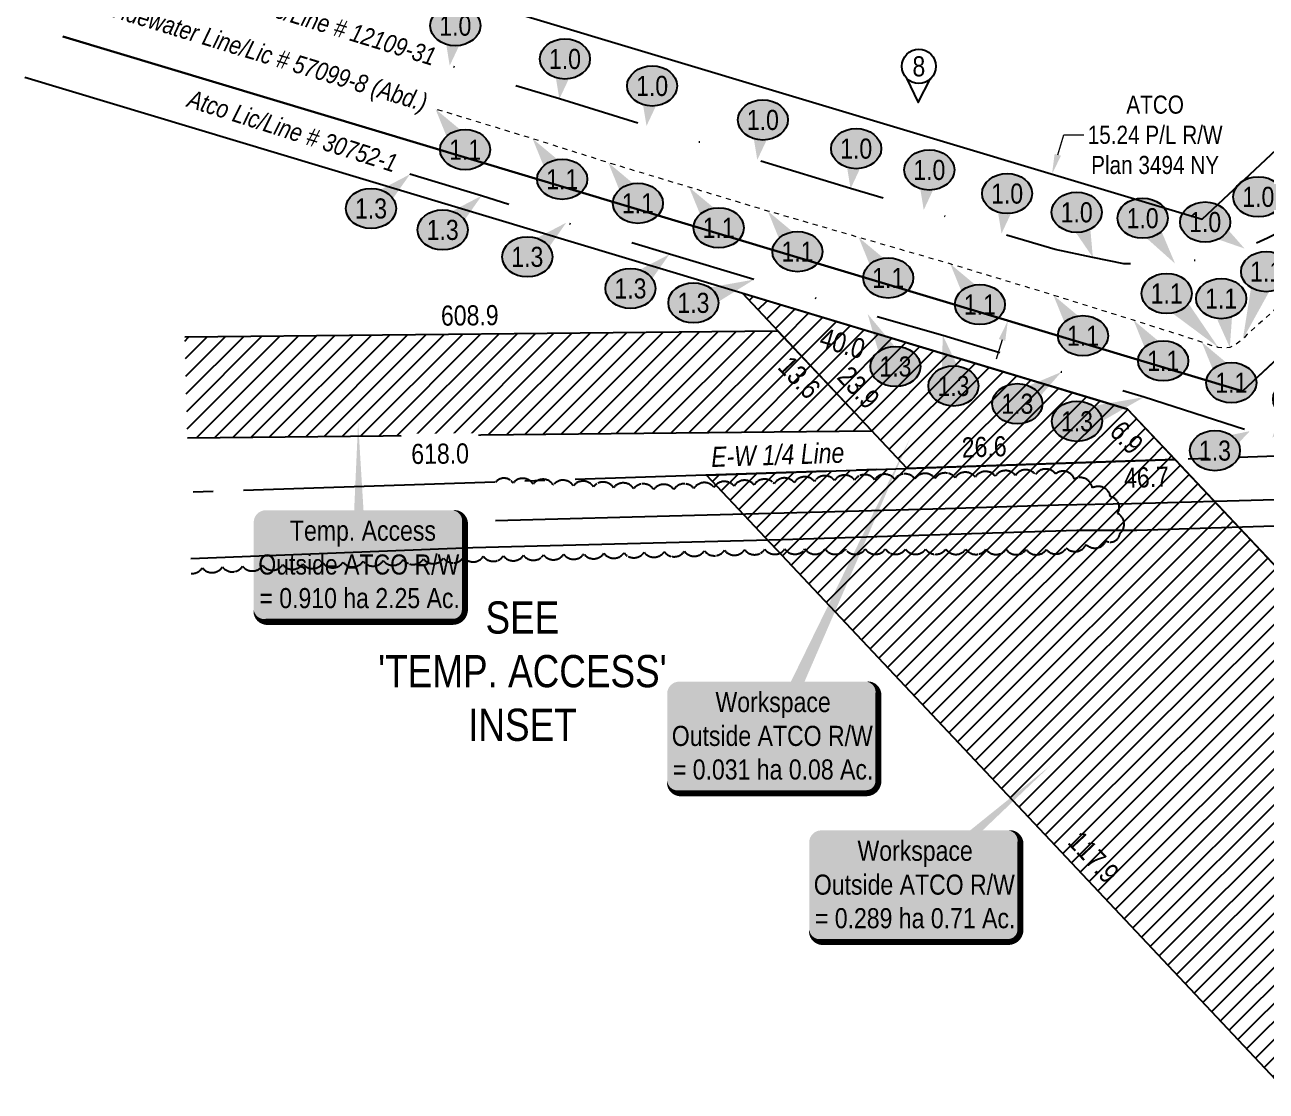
# Model space of a CAD drawing. Extents: x 634962 to 644935, y 5969185 to 5972988.
# Drawn here: x 643823.2 to 643946.6, y 5970389.7 to 5970495.7 of the extents above; entities that cross this region are included whole.
import ezdxf
from ezdxf.enums import TextEntityAlignment as Align

# ---------------------------------------------------------------- set-up
doc = ezdxf.new("R2010")
doc.units = 0
doc.header["$LTSCALE"] = 5
doc.header["$PDSIZE"] = 0.5
for name, pattern in [('0', [1, 1, 0]), ('CENTERLINEX33', [6.5, 2.5, -1, 0.5, -1, 0.5, -1]), ('DASHDOT', [25.4, 12.7, -6.35, 0, -6.35]), ('foc-ABD', [1, 0.5, -0.5]), ('foc-QUARTERLINE', [33, 25, -3, 2, -3])]:
    doc.linetypes.add(name, pattern=pattern)
doc.layers.get('Defpoints').update_dxf_attribs({"color": 9})
for name, color, linetype in [('AS-FENCE-DASH', 48, 'foc-FENCE-DASH'), ('AS-PIPE-UG-CLIENT HIGH PRESSURE', 240, 'DASHDOT'), ('C-RW', 13, 'Continuous'), ('CG-NOTES', 7, 'Continuous'), ('DETAIL-T', 7, 'Continuous'), ('L-QSEC', 8, 'foc-QUARTERLINE'), ('P-ELEVATION', 7, 'Continuous'), ('P-TEMP-ATCO PIPELINES-H_1', 71, 'Continuous'), ('P-TEMP-ATCO PIPELINES-H_4', 71, 'Continuous'), ('P-TEMP-ATCO PIPELINES-T_1', 104, 'Continuous'), ('P-TEMP-ATCO PIPELINES-T_4', 104, 'Continuous'), ('P-TEMP-ATCO PIPELINES_1', 104, 'Continuous'), ('P-TEMP-ATCO PIPELINES_4', 104, 'Continuous'), ('P-TEMP-BLOCKS', 250, 'Continuous'), ('T-BUSH', 110, '0')]:
    doc.layers.add(name, color=color, linetype=linetype)
for name, color, linetype, lineweight in [('C-RW-T', 13, 'Continuous', 9), ('EXISTING PIPE (EXIST OR HP)', 240, 'CENTERLINEX33', 20), ('EXISTING PIPE ABD', 113, 'foc-ABD', 13)]:
    doc.layers.add(name, color=color, linetype=linetype, lineweight=lineweight)
doc.styles.add('1.8', font='ARIALN.TTF', dxfattribs={"height": 1.8})
doc.styles.add('175L', font='ARIALN.TTF', dxfattribs={"height": 20})
doc.styles.add('80', font='ARIALN.TTF', dxfattribs={"height": 10})
doc.styles.add('80CG', font='ARIALN.TTF', dxfattribs={"height": 10})
doc.styles.add('80L', font='ARIALN.TTF', dxfattribs={"height": 10})
doc.styles.add('foc-LtypeFont', font='ARIALN.TTF', dxfattribs={"height": 7.35})
doc.linetypes.add('foc-FENCE-DASH', pattern='A,0.5,-0.5,1,-0.5,1,-0.5,1,-0.5,1,-0.5,["X",foc-LtypeFont,S=0.2,R=0,X=-0.625,Y=-0.75],-0.5', length=7.5)
doc.dimstyles.new('Compass 1 000', dxfattribs={"dimtxt": 1.8, "dimasz": 2, "dimexe": 0.2, "dimexo": 0.0625, "dimgap": 0.5, "dimtad": 0, "dimtih": 1, "dimtoh": 1, "dimzin": 0, "dimdsep": 46, "dimtxsty": '1.8', "dimcen": 0.1, "dimse1": 1, "dimse2": 1, "dimclrd": 256, "dimclrt": 256, "dimaunit": 1, "dimadec": 4, "dimazin": 0, "dimtfac": 0.06, "dimtofl": 0, "dimtmove": 0, "dimatfit": 0, "dimfxl": 0.2, "dimtolj": 1, "dimtzin": 0, "dimlwd": -1, "dimarcsym": 0})
pattern_1 = [(45, (-1542.7681, 974.1387), (-0.89779543018, 0.89779543018), [])]

# ---------------------------------------------------------------- blocks, each defined once
blk = doc.blocks.new('*U657')
h = blk.add_hatch(color=255)
edge = h.paths.add_edge_path()
edge.add_line((-46.5, -28.5), (46.5, -28.5))
edge.add_arc((46.5, -22.5), 6, 270, 360)
edge.add_line((52.5, -22.5), (52.5, 21))
edge.add_arc((46.5, 21), 6, 0, 90)
edge.add_line((46.5, 27), (-46.5, 27))
edge.add_arc((-46.5, 21), 6, 90, 180)
edge.add_line((-52.5, 21), (-52.5, -22.5))
edge.add_arc((-46.5, -22.5), 6, 180, 270)
at = {"color": 104, "flags": 128}
blk.add_lwpolyline([(68.87, 149.41, 0, 7.5, 0), (0, 0, 0, 0, 0)], format="xyseb", dxfattribs=at)
blk.add_lwpolyline([(-46.5, -28.5, 3, 3, 0), (46.5, -28.5, 3, 3, 0.414214), (52.5, -22.5, 3, 3, 0), (52.5, 21, 3, 0, 0.414214), (46.5, 27, 0, 0, 0), (-46.5, 27, 0, 0, 0.414214), (-52.5, 21, 0, 0, 0), (-52.5, -22.5, 0, 3, 0.414214)], format="xyseb", close=True, dxfattribs=at)
at = {"color": 104, "style": '80'}
blk.add_attdef('ENTER_TEXT_001', (-26.85, -4.92), '', height=10, dxfattribs=at)
blk = doc.blocks.new('*U658')
h = blk.add_hatch(color=255)
edge = h.paths.add_edge_path()
edge.add_line((-46.5, -28.5), (46.5, -28.5))
edge.add_arc((46.5, -22.5), 6, 270, 360)
edge.add_line((52.5, -22.5), (52.5, 21))
edge.add_arc((46.5, 21), 6, 0, 90)
edge.add_line((46.5, 27), (-46.5, 27))
edge.add_arc((-46.5, 21), 6, 90, 180)
edge.add_line((-52.5, 21), (-52.5, -22.5))
edge.add_arc((-46.5, -22.5), 6, 180, 270)
at = {"color": 104, "flags": 128}
blk.add_lwpolyline([(67.46, 59.22, 0, 7.5, 0), (0, 0, 0, 0, 0)], format="xyseb", dxfattribs=at)
blk.add_lwpolyline([(-46.5, -28.5, 3, 3, 0), (46.5, -28.5, 3, 3, 0.414214), (52.5, -22.5, 3, 3, 0), (52.5, 21, 3, 0, 0.414214), (46.5, 27, 0, 0, 0), (-46.5, 27, 0, 0, 0.414214), (-52.5, 21, 0, 0, 0), (-52.5, -22.5, 0, 3, 0.414214)], format="xyseb", close=True, dxfattribs=at)
at = {"color": 104, "style": '80'}
blk.add_attdef('ENTER_TEXT_001', (-26.85, -4.92), '', height=10, dxfattribs=at)
blk = doc.blocks.new('*U545')
at = {"layer": 'P-ELEVATION'}
h = blk.add_hatch(color=111, dxfattribs=at)
h.dxf.hatch_style = 1
edge = h.paths.add_edge_path()
edge.add_ellipse((0, 0), major_axis=(-12.45, 0), ratio=0.803368, start_angle=0, end_angle=360)
at = {"layer": 'P-ELEVATION', "color": 7, "flags": 128}
blk.add_lwpolyline([(0, 0, 12.5, 0, 0), (19.55, -13.16, 0, 0, 0)], format="xyseb", dxfattribs=at)
at = {"layer": 'P-ELEVATION', "color": 7}
blk.add_ellipse((0, 0), major_axis=(-12.45, 0), ratio=0.803368, dxfattribs=at)
at = {"layer": 'P-ELEVATION', "style": '80'}
blk.add_attdef('ELEVATION', text='', height=10, dxfattribs=at).set_placement((0, 0), align=Align.MIDDLE_CENTER)
blk = doc.blocks.new('*U546')
at = {"layer": 'P-ELEVATION'}
h = blk.add_hatch(color=111, dxfattribs=at)
h.dxf.hatch_style = 1
edge = h.paths.add_edge_path()
edge.add_ellipse((0, 0), major_axis=(-12.45, 0), ratio=0.803368, start_angle=0, end_angle=360)
at = {"layer": 'P-ELEVATION', "color": 7, "flags": 128}
blk.add_lwpolyline([(0, 0, 12.5, 0, 0), (16.15, -22.61, 0, 0, 0)], format="xyseb", dxfattribs=at)
at = {"layer": 'P-ELEVATION', "color": 7}
blk.add_ellipse((0, 0), major_axis=(-12.45, 0), ratio=0.803368, dxfattribs=at)
at = {"layer": 'P-ELEVATION', "style": '80'}
blk.add_attdef('ELEVATION', text='', height=10, dxfattribs=at).set_placement((0, 0), align=Align.MIDDLE_CENTER)
blk = doc.blocks.new('*U547')
at = {"layer": 'P-ELEVATION'}
h = blk.add_hatch(color=111, dxfattribs=at)
h.dxf.hatch_style = 1
edge = h.paths.add_edge_path()
edge.add_ellipse((0, 0), major_axis=(-12.45, 0), ratio=0.803368, start_angle=0, end_angle=360)
at = {"layer": 'P-ELEVATION', "color": 7, "flags": 128}
blk.add_lwpolyline([(0, 0, 12.5, 0, 0), (8.04, -22.44, 0, 0, 0)], format="xyseb", dxfattribs=at)
at = {"layer": 'P-ELEVATION', "color": 7}
blk.add_ellipse((0, 0), major_axis=(-12.45, 0), ratio=0.803368, dxfattribs=at)
at = {"layer": 'P-ELEVATION', "style": '80'}
blk.add_attdef('ELEVATION', text='', height=10, dxfattribs=at).set_placement((0, 0), align=Align.MIDDLE_CENTER)
blk = doc.blocks.new('*U548')
at = {"layer": 'P-ELEVATION'}
h = blk.add_hatch(color=111, dxfattribs=at)
h.dxf.hatch_style = 1
edge = h.paths.add_edge_path()
edge.add_ellipse((0, 0), major_axis=(-12.45, 0), ratio=0.803368, start_angle=0, end_angle=360)
at = {"layer": 'P-ELEVATION', "color": 7, "flags": 128}
blk.add_lwpolyline([(0, 0, 12.5, 0, 0), (-2.78, -19.91, 0, 0, 0)], format="xyseb", dxfattribs=at)
at = {"layer": 'P-ELEVATION', "color": 7}
blk.add_ellipse((0, 0), major_axis=(-12.45, 0), ratio=0.803368, dxfattribs=at)
at = {"layer": 'P-ELEVATION', "style": '80'}
blk.add_attdef('ELEVATION', text='', height=10, dxfattribs=at).set_placement((0, 0), align=Align.MIDDLE_CENTER)
blk = doc.blocks.new('*D579')
at = {"layer": 'C-RW-T', "transparency": 16777216}
for p, q in [((643925.9, 5970482.8), (643926.5, 5970484.78)), ((643926.5, 5970484.78), (643928.5, 5970484.78)), ((643920.36, 5970464.39), (643919.79, 5970462.47))]:
    blk.add_line(p, q, dxfattribs=at)
for points in [[(643925.59, 5970482.9), (643926.22, 5970482.71), (643925.33, 5970480.89)], [(643920.04, 5970464.48), (643920.68, 5970464.29), (643920.94, 5970466.3)]]:
    blk.add_solid(points, dxfattribs=at)
at = {"layer": 'Defpoints', "color": 0, "transparency": 16777216}
for p in [(643924.92, 5970481.01), (643925.33, 5970480.89), (643920.53, 5970466.42)]:
    blk.add_point(p, dxfattribs=at)
at = {"layer": 'C-RW-T', "transparency": 16777216, "insert": (643935.58, 5970484.78), "char_height": 1.8, "attachment_point": 5, "style": '1.8'}
blk.add_mtext('\\A1;ATCO\\P15.24 P/L R/W\\PPlan 3494 NY', dxfattribs=at)
blk = doc.blocks.new('*U582')
at = {"layer": 'P-ELEVATION'}
h = blk.add_hatch(color=111, dxfattribs=at)
h.dxf.hatch_style = 1
edge = h.paths.add_edge_path()
edge.add_ellipse((0, 0), major_axis=(-12.45, 0), ratio=0.803368, start_angle=0, end_angle=360)
at = {"layer": 'P-ELEVATION', "color": 7, "flags": 128}
blk.add_lwpolyline([(0, 0, 12.5, 0, 0), (-14.72, 20.18, 0, 0, 0)], format="xyseb", dxfattribs=at)
at = {"layer": 'P-ELEVATION', "color": 7}
blk.add_ellipse((0, 0), major_axis=(-12.45, 0), ratio=0.803368, dxfattribs=at)
at = {"layer": 'P-ELEVATION', "style": '80'}
blk.add_attdef('ELEVATION', text='', height=10, dxfattribs=at).set_placement((0, 0), align=Align.MIDDLE_CENTER)
blk = doc.blocks.new('*U586')
at = {"layer": 'P-ELEVATION'}
h = blk.add_hatch(color=111, dxfattribs=at)
h.dxf.hatch_style = 1
edge = h.paths.add_edge_path()
edge.add_ellipse((0, 0), major_axis=(-12.45, 0), ratio=0.803368, start_angle=0, end_angle=360)
at = {"layer": 'P-ELEVATION', "color": 7, "flags": 128}
blk.add_lwpolyline([(0, 0, 12.5, 0, 0), (25.66, -26.78, 0, 0, 0)], format="xyseb", dxfattribs=at)
at = {"layer": 'P-ELEVATION', "color": 7}
blk.add_ellipse((0, 0), major_axis=(-12.45, 0), ratio=0.803368, dxfattribs=at)
at = {"layer": 'P-ELEVATION', "style": '80'}
blk.add_attdef('ELEVATION', text='', height=10, dxfattribs=at).set_placement((0, 0), align=Align.MIDDLE_CENTER)
blk = doc.blocks.new('*U583')
at = {"layer": 'P-ELEVATION'}
h = blk.add_hatch(color=111, dxfattribs=at)
h.dxf.hatch_style = 1
edge = h.paths.add_edge_path()
edge.add_ellipse((0, 0), major_axis=(-12.45, 0), ratio=0.803368, start_angle=0, end_angle=360)
at = {"layer": 'P-ELEVATION', "color": 7, "flags": 128}
blk.add_lwpolyline([(0, 0, 12.5, 0, 0), (-11.55, -33.62, 0, 0, 0)], format="xyseb", dxfattribs=at)
at = {"layer": 'P-ELEVATION', "color": 7}
blk.add_ellipse((0, 0), major_axis=(-12.45, 0), ratio=0.803368, dxfattribs=at)
at = {"layer": 'P-ELEVATION', "style": '80'}
blk.add_attdef('ELEVATION', text='', height=10, dxfattribs=at).set_placement((0, 0), align=Align.MIDDLE_CENTER)
blk = doc.blocks.new('*U585')
at = {"layer": 'P-ELEVATION'}
h = blk.add_hatch(color=111, dxfattribs=at)
h.dxf.hatch_style = 1
edge = h.paths.add_edge_path()
edge.add_ellipse((0, 0), major_axis=(-12.45, 0), ratio=0.803368, start_angle=0, end_angle=360)
at = {"layer": 'P-ELEVATION', "color": 7, "flags": 128}
blk.add_lwpolyline([(0, 0, 12.5, 0, 0), (4.32, -24.28, 0, 0, 0)], format="xyseb", dxfattribs=at)
at = {"layer": 'P-ELEVATION', "color": 7}
blk.add_ellipse((0, 0), major_axis=(-12.45, 0), ratio=0.803368, dxfattribs=at)
at = {"layer": 'P-ELEVATION', "style": '80'}
blk.add_attdef('ELEVATION', text='', height=10, dxfattribs=at).set_placement((0, 0), align=Align.MIDDLE_CENTER)
blk = doc.blocks.new('*U595')
at = {"layer": 'P-ELEVATION'}
h = blk.add_hatch(color=111, dxfattribs=at)
h.dxf.hatch_style = 1
edge = h.paths.add_edge_path()
edge.add_ellipse((0, 0), major_axis=(-12.45, 0), ratio=0.803368, start_angle=0, end_angle=360)
at = {"layer": 'P-ELEVATION', "color": 7, "flags": 128}
blk.add_lwpolyline([(0, 0, 12.5, 0, 0), (19.36, 16.99, 0, 0, 0)], format="xyseb", dxfattribs=at)
at = {"layer": 'P-ELEVATION', "color": 7}
blk.add_ellipse((0, 0), major_axis=(-12.45, 0), ratio=0.803368, dxfattribs=at)
at = {"layer": 'P-ELEVATION', "style": '80'}
blk.add_attdef('ELEVATION', text='', height=10, dxfattribs=at).set_placement((0, 0), align=Align.MIDDLE_CENTER)
blk = doc.blocks.new('*U596')
at = {"layer": 'P-ELEVATION'}
h = blk.add_hatch(color=111, dxfattribs=at)
h.dxf.hatch_style = 1
edge = h.paths.add_edge_path()
edge.add_ellipse((0, 0), major_axis=(-12.45, 0), ratio=0.803368, start_angle=0, end_angle=360)
at = {"layer": 'P-ELEVATION', "color": 7, "flags": 128}
blk.add_lwpolyline([(0, 0, 12.5, 0, 0), (30.1, 11.57, 0, 0, 0)], format="xyseb", dxfattribs=at)
at = {"layer": 'P-ELEVATION', "color": 7}
blk.add_ellipse((0, 0), major_axis=(-12.45, 0), ratio=0.803368, dxfattribs=at)
at = {"layer": 'P-ELEVATION', "style": '80'}
blk.add_attdef('ELEVATION', text='', height=10, dxfattribs=at).set_placement((0, 0), align=Align.MIDDLE_CENTER)
blk = doc.blocks.new('*U597')
at = {"layer": 'P-ELEVATION'}
h = blk.add_hatch(color=111, dxfattribs=at)
h.dxf.hatch_style = 1
edge = h.paths.add_edge_path()
edge.add_ellipse((0, 0), major_axis=(-12.45, 0), ratio=0.803368, start_angle=0, end_angle=360)
at = {"layer": 'P-ELEVATION', "color": 7, "flags": 128}
blk.add_lwpolyline([(0, 0, 12.5, 0, 0), (-13.8, 26.1, 0, 0, 0)], format="xyseb", dxfattribs=at)
at = {"layer": 'P-ELEVATION', "color": 7}
blk.add_ellipse((0, 0), major_axis=(-12.45, 0), ratio=0.803368, dxfattribs=at)
at = {"layer": 'P-ELEVATION', "style": '80'}
blk.add_attdef('ELEVATION', text='', height=10, dxfattribs=at).set_placement((0, 0), align=Align.MIDDLE_CENTER)
blk = doc.blocks.new('*U600')
at = {"layer": 'P-ELEVATION'}
h = blk.add_hatch(color=111, dxfattribs=at)
h.dxf.hatch_style = 1
edge = h.paths.add_edge_path()
edge.add_ellipse((0, 0), major_axis=(-12.45, 0), ratio=0.803368, start_angle=0, end_angle=360)
at = {"layer": 'P-ELEVATION', "color": 7, "flags": 128}
blk.add_lwpolyline([(0, 0, 12.5, 0, 0), (-5.28, 25.15, 0, 0, 0)], format="xyseb", dxfattribs=at)
at = {"layer": 'P-ELEVATION', "color": 7}
blk.add_ellipse((0, 0), major_axis=(-12.45, 0), ratio=0.803368, dxfattribs=at)
at = {"layer": 'P-ELEVATION', "style": '80'}
blk.add_attdef('ELEVATION', text='', height=10, dxfattribs=at).set_placement((0, 0), align=Align.MIDDLE_CENTER)
blk = doc.blocks.new('*U599')
at = {"layer": 'P-ELEVATION'}
h = blk.add_hatch(color=111, dxfattribs=at)
h.dxf.hatch_style = 1
edge = h.paths.add_edge_path()
edge.add_ellipse((0, 0), major_axis=(-12.45, 0), ratio=0.803368, start_angle=0, end_angle=360)
at = {"layer": 'P-ELEVATION', "color": 7, "flags": 128}
blk.add_lwpolyline([(0, 0, 12.5, 0, 0), (21.88, 15.75, 0, 0, 0)], format="xyseb", dxfattribs=at)
at = {"layer": 'P-ELEVATION', "color": 7}
blk.add_ellipse((0, 0), major_axis=(-12.45, 0), ratio=0.803368, dxfattribs=at)
at = {"layer": 'P-ELEVATION', "style": '80'}
blk.add_attdef('ELEVATION', text='', height=10, dxfattribs=at).set_placement((0, 0), align=Align.MIDDLE_CENTER)
blk = doc.blocks.new('*U598')
at = {"layer": 'P-ELEVATION'}
h = blk.add_hatch(color=111, dxfattribs=at)
h.dxf.hatch_style = 1
edge = h.paths.add_edge_path()
edge.add_ellipse((0, 0), major_axis=(-12.45, 0), ratio=0.803368, start_angle=0, end_angle=360)
at = {"layer": 'P-ELEVATION', "color": 7, "flags": 128}
blk.add_lwpolyline([(0, 0, 12.5, 0, 0), (33.38, 12.02, 0, 0, 0)], format="xyseb", dxfattribs=at)
at = {"layer": 'P-ELEVATION', "color": 7}
blk.add_ellipse((0, 0), major_axis=(-12.45, 0), ratio=0.803368, dxfattribs=at)
at = {"layer": 'P-ELEVATION', "style": '80'}
blk.add_attdef('ELEVATION', text='', height=10, dxfattribs=at).set_placement((0, 0), align=Align.MIDDLE_CENTER)
blk = doc.blocks.new('*U601')
at = {"layer": 'P-ELEVATION'}
h = blk.add_hatch(color=111, dxfattribs=at)
h.dxf.hatch_style = 1
edge = h.paths.add_edge_path()
edge.add_ellipse((0, 0), major_axis=(-12.45, 0), ratio=0.803368, start_angle=0, end_angle=360)
at = {"layer": 'P-ELEVATION', "color": 7, "flags": 128}
blk.add_lwpolyline([(0, 0, 12.5, 0, 0), (17.35, 9.69, 0, 0, 0)], format="xyseb", dxfattribs=at)
at = {"layer": 'P-ELEVATION', "color": 7}
blk.add_ellipse((0, 0), major_axis=(-12.45, 0), ratio=0.803368, dxfattribs=at)
at = {"layer": 'P-ELEVATION', "style": '80'}
blk.add_attdef('ELEVATION', text='', height=10, dxfattribs=at).set_placement((0, 0), align=Align.MIDDLE_CENTER)
blk = doc.blocks.new('*U602')
at = {"layer": 'P-ELEVATION'}
h = blk.add_hatch(color=111, dxfattribs=at)
h.dxf.hatch_style = 1
edge = h.paths.add_edge_path()
edge.add_ellipse((0, 0), major_axis=(-12.45, 0), ratio=0.803368, start_angle=0, end_angle=360)
at = {"layer": 'P-ELEVATION', "color": 7, "flags": 128}
blk.add_lwpolyline([(0, 0, 12.5, 0, 0), (-12.85, -19.2, 0, 0, 0)], format="xyseb", dxfattribs=at)
at = {"layer": 'P-ELEVATION', "color": 7}
blk.add_ellipse((0, 0), major_axis=(-12.45, 0), ratio=0.803368, dxfattribs=at)
at = {"layer": 'P-ELEVATION', "style": '80'}
blk.add_attdef('ELEVATION', text='', height=10, dxfattribs=at).set_placement((0, 0), align=Align.MIDDLE_CENTER)
blk = doc.blocks.new('*U635')
at = {"layer": 'CG-NOTES', "color": 182}
blk.add_lwpolyline([(-6.14, -5.86), (-0.43, -17.99), (5.86, -6.14)], dxfattribs=at)
blk.add_circle((0, 0), 8.49, dxfattribs=at)
at = {"color": 182, "style": '80L'}
blk.add_attdef('#', text='', height=10, dxfattribs=at).set_placement((0, 0), align=Align.MIDDLE_CENTER)
blk = doc.blocks.new('*U836')
h = blk.add_hatch(color=255)
edge = h.paths.add_edge_path()
edge.add_line((-46.5, -28.5), (46.5, -28.5))
edge.add_arc((46.5, -22.5), 6, 270, 360)
edge.add_line((52.5, -22.5), (52.5, 21))
edge.add_arc((46.5, 21), 6, 0, 90)
edge.add_line((46.5, 27), (-46.5, 27))
edge.add_arc((-46.5, 21), 6, 90, 180)
edge.add_line((-52.5, 21), (-52.5, -22.5))
edge.add_arc((-46.5, -22.5), 6, 180, 270)
at = {"color": 104, "flags": 128}
blk.add_lwpolyline([(-0.59, 70.89, 0, 7.5, 0), (0, 0, 0, 0, 0)], format="xyseb", dxfattribs=at)
blk.add_lwpolyline([(-46.5, -28.5, 3, 3, 0), (46.5, -28.5, 3, 3, 0.414214), (52.5, -22.5, 3, 3, 0), (52.5, 21, 3, 0, 0.414214), (46.5, 27, 0, 0, 0), (-46.5, 27, 0, 0, 0.414214), (-52.5, 21, 0, 0, 0), (-52.5, -22.5, 0, 3, 0.414214)], format="xyseb", close=True, dxfattribs=at)
at = {"color": 104, "style": '80'}
blk.add_attdef('ENTER_TEXT_001', (-26.85, -4.92), '', height=10, dxfattribs=at)

msp = doc.modelspace()

# ---------------------------------------------------------------- hatches: boundary and pattern name
at = {"layer": 'P-TEMP-ATCO PIPELINES-H_1'}
h = msp.add_hatch(dxfattribs=at)
h.set_pattern_fill('ANSI31', color=256, scale=0.399897)
h.set_pattern_definition(pattern_1)
h.paths.add_polyline_path([(643910.941, 5970451.601), (643894.543, 5970469.025), (643932.842, 5970457.504), (643937.564, 5970452.487)])
h = msp.add_hatch(dxfattribs=at)
h.set_pattern_fill('ANSI31', color=256, scale=0.399897)
h.set_pattern_definition([(45, (-1542.7681, 974.1387), (-0.89779543018, 0.89779543018), [])])
h.paths.add_polyline_path([(643839.109, 5970464.649), (643839.375, 5970454.654), (643907.401, 5970455.362), (643898.083, 5970465.263)])
at = {"layer": 'P-TEMP-ATCO PIPELINES-H_4'}
h = msp.add_hatch(dxfattribs=at)
h.set_pattern_fill('ANSI31', color=256, scale=0.399897)
h.set_pattern_definition(pattern_1)
h.paths.add_polyline_path([(643937.564, 5970452.487), (643969.979, 5970418.044), (643971.637, 5970365.225), (643890.974, 5970450.936)])

# ---------------------------------------------------------------- linework, layer by layer
at = {"layer": 'AS-FENCE-DASH', "ltscale": 0.2, "flags": 128}
for points in [[(643993.695, 5970449.236), (643982.02, 5970448.771), (643963.498, 5970449.577), (643947.52, 5970448.476), (643933.244, 5970448.102), (643925.977, 5970447.966), (643914.707, 5970447.572), (643902.504, 5970447.261), (643889.78, 5970446.939), (643870.009, 5970446.384)], [(643839.694, 5970442.646), (643867.754, 5970443.738), (643898.505, 5970444.533), (643927.791, 5970445.451), (643933.759, 5970445.469), (643952.676, 5970446.069), (643968.549, 5970446.7)]]:
    msp.add_lwpolyline(points, dxfattribs=at)
at = {"layer": 'AS-PIPE-UG-CLIENT HIGH PRESSURE', "ltscale": 0.2, "flags": 128}
for points in [[(644306.726, 5970500.993), (644292.32, 5970504.123), (644275.016, 5970508.043), (644248.084, 5970514.189), (644222.047, 5970520.199), (644197.267, 5970526.25), (644179.04, 5970530.419), (644160.108, 5970534.619), (644156.5, 5970536.254), (644153.258, 5970538.61), (644150.588, 5970541.048), (644149.186, 5970542.393), (644145.692, 5970546.001), (644139.333, 5970552.671), (644131.527, 5970560.921), (644124.919, 5970567.981), (644118.797, 5970574.448), (644112.344, 5970581.344), (644107.726, 5970586.28), (644101.415, 5970593.114), (644096.495, 5970598.324), (644092.25, 5970602.523), (644090.676, 5970604.113), (644089.615, 5970605.081), (644089.214, 5970605.438), (644088.686, 5970605.567), (644087.996, 5970605.33), (644087.355, 5970604.983), (644086.623, 5970604.369), (644085.977, 5970603.611), (644081.312, 5970599.123), (644077.348, 5970595.285), (644071.467, 5970589.818), (644064.331, 5970583.092), (644057.225, 5970576.544), (644051.401, 5970571.178), (644045.929, 5970565.954), (644040.52, 5970561.068), (644035.47, 5970556.44), (644020.009, 5970542.013), (644012.896, 5970535.066), (644006.27, 5970528.908), (643992.78, 5970515.937), (643986.828, 5970510.49), (643980.626, 5970505.022), (643973.527, 5970498.01), (643968.201, 5970492.727), (643963.124, 5970487.921), (643956.811, 5970481.978), (643952.656, 5970478.133), (643949.749, 5970475.987), (643946.764, 5970474.52), (643944.465, 5970473.481), (643941.593, 5970472.615), (643937.569, 5970471.976), (643932.482, 5970471.943), (643929.389, 5970472.595), (643925.648, 5970473.38), (643920.309, 5970474.967), (643912.575, 5970477.318), (643905.303, 5970479.437), (643896.027, 5970482.292), (643885.015, 5970485.672), (643876.35, 5970488.356), (643865.449, 5970491.669)], [(644301.708, 5970489.602), (644290.992, 5970492.089), (644281.027, 5970494.399), (644269.236, 5970497.131), (644258.046, 5970499.758), (644246.567, 5970502.419), (644236, 5970504.791), (644221.408, 5970508.361), (644207.884, 5970511.537), (644193.323, 5970514.882), (644177.335, 5970518.443), (644161.215, 5970522.043), (644149.498, 5970524.612), (644144.978, 5970525.639), (644141.459, 5970526.541), (644138.638, 5970527.115), (644137.259, 5970527.338), (644136.572, 5970526.986), (644135.582, 5970526.353), (644134.689, 5970525.55), (644132.384, 5970523.379), (644128.142, 5970519.1), (644122.906, 5970514.036), (644117.667, 5970509.009), (644112.355, 5970503.865), (644111.255, 5970502.813), (644107.87, 5970499.427), (644103.276, 5970495.087), (644098.422, 5970490.546), (644080.878, 5970474.016), (644071.09, 5970465.044), (644054.536, 5970450.078), (644044.502, 5970440.624), (644036.924, 5970433.058), (644028.817, 5970425.754), (644022.724, 5970420.032), (644018.55, 5970416.112), (644014.578, 5970412.508), (644010.209, 5970408.171), (644006.765, 5970405.034), (644004.619, 5970403.396), (644003.548, 5970402.733), (644002.357, 5970402.129), (644001.231, 5970401.678), (644000.492, 5970401.484), (643999.9, 5970401.556), (643999.152, 5970401.73), (643998.451, 5970402.001), (643997.936, 5970402.461), (643996.737, 5970403.73), (643995.459, 5970405.595), (643991.926, 5970409.305), (643986.181, 5970415.401), (643980.927, 5970420.742), (643977.511, 5970424.33), (643969.658, 5970432.178), (643959.348, 5970443.151), (643950.437, 5970452.287), (643949.414, 5970453.311), (643947.233, 5970454.651), (643944.998, 5970455.318), (643934.486, 5970458.698), (643926.256, 5970461.193), (643914.474, 5970464.842), (643907.001, 5970466.965), (643895.695, 5970470.389), (643887.285, 5970472.904), (643877.033, 5970476.05), (643868.621, 5970478.731), (643861.496, 5970480.863)]]:
    msp.add_lwpolyline(points, dxfattribs=at)
at = {"layer": 'C-RW', "flags": 128}
for points in [[(643831.746, 5970509.04), (643940.259, 5970476.398), (643956.075, 5970491.236), (643966.503, 5970480.127), (643944.283, 5970459.281), (643826.987, 5970494.565)], [(643826.987, 5970494.565), (643944.283, 5970459.281), (643948.254, 5970463.007), (644000.494, 5970407.497), (644018.65, 5970424.571), (644028.913, 5970413.638), (643999.849, 5970386.304), (643932.842, 5970457.504), (643823.206, 5970490.484)]]:
    msp.add_lwpolyline(points, dxfattribs=at)
at = {"layer": 'EXISTING PIPE ABD', "ltscale": 0.2, "flags": 128}
msp.add_lwpolyline([(644304.552, 5970496.203), (644297.818, 5970497.814), (644293.125, 5970498.695), (644281.418, 5970501.322), (644266.161, 5970504.824), (644252.896, 5970507.912), (644238.741, 5970511.128), (644222.104, 5970515.041), (644205.584, 5970518.84), (644191.442, 5970522.037), (644176.5, 5970525.534), (644164.869, 5970528.248), (644153.162, 5970530.922), (644139.639, 5970534.189), (644125.874, 5970537.345), (644115.451, 5970539.798), (644106.783, 5970541.797), (644099.505, 5970543.52), (644091.351, 5970545.391), (644088.369, 5970546.318), (644087.92, 5970546.414), (644087.471, 5970546.657), (644087.226, 5970546.937), (644086.476, 5970547.678), (644085.95, 5970548.17), (644084.076, 5970550.21), (644081.53, 5970552.904), (644078.291, 5970556.435), (644074.774, 5970560.327), (644071.6, 5970564.025), (644069.483, 5970566.421), (644067.271, 5970568.908), (644064.841, 5970571.396), (644064.379, 5970571.723), (644063.57, 5970572.194), (644062.785, 5970572.407), (644062.422, 5970572.534), (644062.054, 5970572.461), (644061.411, 5970572.401), (644060.673, 5970572.204), (644059.865, 5970571.761), (644059.118, 5970571.139), (644058.372, 5970570.68), (644056.129, 5970568.71), (644054.24, 5970566.942), (644048.836, 5970562.042), (644042.137, 5970555.691), (644023.659, 5970538.125), (644016.545, 5970531.697), (644009.914, 5970525.391), (643996.138, 5970512.185), (643989.563, 5970506.365), (643984.027, 5970500.933), (643977.031, 5970494.356), (643971.505, 5970489.382), (643967.346, 5970485.819), (643963.347, 5970482.92), (643960.805, 5970479.68), (643957.663, 5970476.713), (643953.115, 5970472.476), (643950.594, 5970470.293), (643948.245, 5970468.068), (643944.709, 5970464.918), (643944.305, 5970464.459), (643943.441, 5970463.842), (643943.007, 5970463.648), (643942.498, 5970463.575), (643941.86, 5970463.651), (643941.298, 5970463.798), (643940.214, 5970464.172), (643937.69, 5970464.99), (643933.44, 5970466.343), (643925.466, 5970468.841), (643915.217, 5970471.945), (643906.104, 5970474.592), (643897.076, 5970477.207), (643889.248, 5970479.577), (643881.216, 5970482.016), (643873.688, 5970484.404), (643864.036, 5970487.351)], dxfattribs=at)
at = {"layer": 'L-QSEC', "ltscale": 0.2}
msp.add_line((643968.865, 5970453.529), (643839.519, 5970449.222), dxfattribs=at)
at = {"layer": 'P-TEMP-ATCO PIPELINES_1', "flags": 128}
msp.add_lwpolyline([(643910.941, 5970451.601), (643894.543, 5970469.025), (643932.842, 5970457.504), (643937.564, 5970452.487)], close=True, dxfattribs=at)
msp.add_lwpolyline([(643839.375, 5970454.654), (643907.401, 5970455.362), (643898.083, 5970465.263), (643839.109, 5970464.649)], dxfattribs=at)
at = {"layer": 'P-TEMP-ATCO PIPELINES_4', "flags": 128}
msp.add_lwpolyline([(643937.564, 5970452.487), (643969.979, 5970418.044), (643971.637, 5970365.225), (643890.974, 5970450.936)], close=True, dxfattribs=at)
at = {"layer": 'T-BUSH', "flags": 128}
msp.add_lwpolyline([(643839.733, 5970441.167, 0.2771133), (643840.859, 5970441.724, 0.5205671), (643842.857, 5970441.805, 0.5205671), (643844.855, 5970441.886, 0.5205671), (643846.853, 5970441.967, 0.5205671), (643848.851, 5970442.048, 0.5205671), (643850.848, 5970442.129, 0.5205671), (643852.846, 5970442.21, 0.5205671), (643854.844, 5970442.29, 0.5205671), (643856.842, 5970442.371, 0.5205671), (643858.84, 5970442.452, 0.5205671), (643860.838, 5970442.533, 0.5205671), (643862.836, 5970442.614, 0.5205671), (643864.833, 5970442.695, 0.5205671), (643866.831, 5970442.776, 0.5205671), (643868.788, 5970442.868, 0.5205671), (643870.787, 5970442.918, 0.5205671), (643872.786, 5970442.969, 0.5205671), (643874.784, 5970443.019, 0.5205671), (643876.783, 5970443.07, 0.5205671), (643878.782, 5970443.12, 0.5205671), (643880.781, 5970443.17, 0.5205671), (643882.78, 5970443.221, 0.5205671), (643884.779, 5970443.271, 0.5205671), (643886.778, 5970443.322, 0.5205671), (643888.776, 5970443.372, 0.5205671), (643890.775, 5970443.423, 0.5205671), (643892.774, 5970443.473, 0.5205671), (643894.773, 5970443.523, 0.5205671), (643896.772, 5970443.574, 0.5205671), (643898.771, 5970443.599, 0.5205671), (643900.77, 5970443.597, 0.5205671), (643902.77, 5970443.595, 0.5205671), (643904.769, 5970443.592, 0.5205671), (643906.769, 5970443.59, 0.5205671), (643908.768, 5970443.588, 0.5205671), (643910.768, 5970443.586, 0.5205671), (643912.767, 5970443.584, 0.5205671), (643914.767, 5970443.582, 0.5205671), (643916.766, 5970443.579, 0.5205671), (643918.766, 5970443.574, 0.5205671), (643920.765, 5970443.562, 0.5205671), (643922.765, 5970443.551, 0.5205671), (643924.764, 5970443.539, 0.5205671), (643926.749, 5970443.699, 0.5205671), (643928.719, 5970444.043, 0.5205671), (643930.689, 5970444.387, 0.5205671), (643932.094, 5970445.15, 0.5205671), (643931.854, 5970447.135, 0.5205671), (643931.144, 5970448.785, 0.5205671), (643929.348, 5970449.664, 0.5205671), (643927.552, 5970450.543, 0.5205671), (643925.681, 5970451.068, 0.5205671), (643923.683, 5970450.989, 0.5205671), (643921.685, 5970450.909, 0.5205671), (643919.687, 5970450.829, 0.5205671), (643917.69, 5970450.749, 0.5205671), (643915.692, 5970450.669, 0.5205671), (643913.693, 5970450.603, 0.5205671), (643911.694, 5970450.563, 0.5205671), (643909.695, 5970450.523, 0.5205671), (643907.696, 5970450.484, 0.5205671), (643905.697, 5970450.444, 0.5205671), (643903.698, 5970450.404, 0.5205671), (643901.701, 5970450.31, 0.5205671), (643899.705, 5970450.194, 0.5205671), (643897.709, 5970450.078, 0.5205671), (643895.713, 5970449.963, 0.5205671), (643893.716, 5970449.847, 0.5205671), (643891.72, 5970449.731, 0.5205671), (643889.724, 5970449.615, 0.5205671), (643887.728, 5970449.499, 0.5205671), (643885.731, 5970449.504, 0.5205671), (643883.734, 5970449.595, 0.5205671), (643881.736, 5970449.686, 0.5205671), (643879.739, 5970449.777, 0.5205671), (643877.742, 5970449.868, 0.5205671), (643875.744, 5970449.959, 0.5205671), (643873.747, 5970450.05, 0.5205671), (643871.749, 5970450.141, 0.5205671), (643870.008, 5970450.22)], format="xyb", dxfattribs=at)

# ---------------------------------------------------------------- block references
at = {"layer": 'CG-NOTES', "xscale": 0.1999487360000004, "yscale": 0.1999487360000004, "zscale": 0.1999487360000004}
msp.add_blockref('*U635', (643912.092, 5970491.604), dxfattribs=at).add_auto_attribs({'#': '8'})
at = {"layer": 'P-ELEVATION', "color": 255, "xscale": 0.1999418083815331, "yscale": 0.1999418083815331, "zscale": 0.1999418083815331}
for name, p, values in [('*U548', (643866.005, 5970495.649), {'ELEVATION': '1.0'}), ('*U548', (643876.906, 5970492.336), {'ELEVATION': '1.0'}), ('*U548', (643885.571, 5970489.652), {'ELEVATION': '1.0'}), ('*U582', (643866.979, 5970483.315), {'ELEVATION': '1.1'}), ('*U548', (643896.583, 5970486.272), {'ELEVATION': '1.0'}), ('*U582', (643876.631, 5970480.368), {'ELEVATION': '1.1'}), ('*U548', (643905.859, 5970483.417), {'ELEVATION': '1.0'}), ('*U582', (643884.159, 5970477.98), {'ELEVATION': '1.1'}), ('*U548', (643913.131, 5970481.298), {'ELEVATION': '1.0'}), ('*U595', (643857.625, 5970477.466), {'ELEVATION': '1.3'}), ('*U582', (643892.191, 5970475.541), {'ELEVATION': '1.1'}), ('*U548', (643920.865, 5970478.947), {'ELEVATION': '1.0'}), ('*U545', (643945.839, 5970478.619), {'ELEVATION': '1.0'}), ('*U595', (643864.75, 5970475.334), {'ELEVATION': '1.3'}), ('*U547', (643927.782, 5970477.082), {'ELEVATION': '1.0'}), ('*U582', (643900.019, 5970473.171), {'ELEVATION': '1.1'}), ('*U546', (643934.339, 5970476.497), {'ELEVATION': '1.0'}), ('*U545', (643940.555, 5970476.113), {'ELEVATION': '1.0'}), ('*U595', (643873.162, 5970472.653), {'ELEVATION': '1.3'}), ('*U582', (643909.047, 5970470.556), {'ELEVATION': '1.1'}), ('*U595', (643883.414, 5970469.507), {'ELEVATION': '1.3'}), ('*U582', (643918.16, 5970467.909), {'ELEVATION': '1.1'}), ('*U583', (643946.613, 5970471.182), {'ELEVATION': '1.1'}), ('*U596', (643889.676, 5970468.075), {'ELEVATION': '1.3'}), ('*U586', (643936.73, 5970469.005), {'ELEVATION': '1.1'}), ('*U585', (643942.144, 5970468.503), {'ELEVATION': '1.1'}), ('*U582', (643928.409, 5970464.805), {'ELEVATION': '1.1'}), ('*U597', (643909.761, 5970461.747), {'ELEVATION': '1.3'}), ('*U582', (643936.383, 5970462.307), {'ELEVATION': '1.1'}), ('*U600', (643915.529, 5970459.814), {'ELEVATION': '1.3'}), ('*U582', (643943.157, 5970460.136), {'ELEVATION': '1.1'}), ('*U599', (643921.881, 5970458.044), {'ELEVATION': '1.3'}), ('*U602', (643949.802, 5970458.491), {'ELEVATION': '1.3'}), ('*U598', (643927.812, 5970456.296), {'ELEVATION': '1.3'}), ('*U601', (643941.529, 5970453.382), {'ELEVATION': '1.3'})]:
    msp.add_blockref(name, p, dxfattribs=at).add_auto_attribs(values)
at = {"layer": 'P-TEMP-BLOCKS', "color": 3}
ref = msp.add_blockref('*U657', (643897.567, 5970425.002), dxfattribs=dict(at, xscale=0.1999487360000002, yscale=0.1999487360000002, zscale=0.1999487360000002))
ref.add_attrib('ENTER_TEXT_001', 'Workspace', (643891.872, 5970427.373), dxfattribs={"layer": '0', "color": 104, "height": 1.9995, "style": '80'})
ref.add_attrib('ENTER_TEXT_002', 'Outside ATCO R/W', (643887.527, 5970424.005), dxfattribs={"layer": '0', "color": 104, "height": 1.99949, "style": '80'})
ref.add_attrib('ENTER_TEXT_003', '= 0.031 ha 0.08 Ac.', (643887.635, 5970420.665), dxfattribs={"layer": '0', "color": 104, "height": 1.99949, "style": '80'})
ref = msp.add_blockref('*U658', (643911.688, 5970410.208), dxfattribs=dict(at, xscale=0.1999487360000002, yscale=0.1999487360000002, zscale=0.1999487360000002))
ref.add_attrib('ENTER_TEXT_001', 'Workspace', (643905.994, 5970412.579), dxfattribs={"layer": '0', "color": 104, "height": 1.9995, "style": '80'})
ref.add_attrib('ENTER_TEXT_002', 'Outside ATCO R/W', (643901.648, 5970409.211), dxfattribs={"layer": '0', "color": 104, "height": 1.99949, "style": '80'})
ref.add_attrib('ENTER_TEXT_003', '= 0.289 ha 0.71 Ac.', (643901.756, 5970405.871), dxfattribs={"layer": '0', "color": 104, "height": 1.99949, "style": '80'})

# ---------------------------------------------------------------- texts
at = {"layer": 'DETAIL-T', "color": 3, "insert": (643872.676, 5970431.423), "char_height": 3.2, "width": 28.54823, "attachment_point": 5, "style": '80CG'}
msp.add_mtext("SEE\\P'TEMP. ACCESS'\\PINSET", dxfattribs=at)
at = {"layer": 'EXISTING PIPE (EXIST OR HP)', "char_height": 1.79954, "attachment_point": 1, "style": '175L'}
for s, width, insert, rotation in [('{\\fArial Narrow|b0|i1|c0|p34;Atco Lic/Line # 12109-31}', 23.39672, (643842.456, 5970500.049), 342.93677), ('{\\fArial Narrow|b0|i1|c0|p34;Atco Lic/Line # 30752-1}', 21.53757, (643839.782, 5970489.323), 342.32233)]:
    msp.add_mtext_dynamic_manual_height_columns(s, width=width, gutter_width=100.006, heights=[0], dxfattribs=dict(at, insert=insert, rotation=rotation))
at = {"layer": 'EXISTING PIPE ABD', "insert": (643832.037, 5970498.335), "char_height": 1.79954, "attachment_point": 1, "rotation": 343.10854, "style": '175L'}
msp.add_mtext_dynamic_manual_height_columns('{\\fArial Narrow|b0|i1|c0|p34;Tidewater Line/Lic # 57099-8 (Abd.)}', width=33.26901, gutter_width=100.006, heights=[0], dxfattribs=at)
at = {"layer": 'L-QSEC', "insert": (643890.285, 5970453.706), "char_height": 1.99949, "attachment_point": 1, "rotation": 1.90706, "style": '80L'}
msp.add_mtext_dynamic_manual_height_columns('\\pi1.1237;{\\fArial Narrow|b0|i1|c0|p34;E-W 1/4 Line}', width=15.32037, gutter_width=50.013, heights=[0], dxfattribs=at)
at = {"layer": 'P-TEMP-ATCO PIPELINES-T_1', "style": '80L'}
for s, rotation, p in [('608.9', 0.59666, (643867.445, 5970466.833)), ('40.0', 343.2581, (643904.501, 5970464.046)), ('13.6', 313.26236, (643900.217, 5970460.657)), ('23.9', 313.2624, (643906.103, 5970459.659)), ('6.9', 313.2624, (643932.754, 5970454.681)), ('26.6', 1.9071, (643918.583, 5970453.756))]:
    msp.add_text(s, height=1.9995, rotation=rotation, dxfattribs=at).set_placement(p, align=Align.MIDDLE)
at = {"layer": 'P-TEMP-ATCO PIPELINES-T_4', "style": '80L'}
for s, rotation, p in [('46.7', 1.9071, (643934.72, 5970450.731)), ('117.9', 313.2624, (643929.473, 5970412.945))]:
    msp.add_text(s, height=1.9995, rotation=rotation, dxfattribs=at).set_placement(p, align=Align.MIDDLE)

# ---------------------------------------------------------------- dimensions: what is measured, and where the dimension line sits
at = {"layer": 'C-RW-T'}
dim = msp.add_linear_dim(base=(643925.328, 5970480.889), p1=(643920.535, 5970466.425), p2=(643924.923, 5970481.011), angle=73.25815, text='ATCO\\P15.24 P/L R/W\\PPlan 3494 NY', dimstyle='Compass 1 000', dxfattribs=at)
dim.commit()
dim.dimension.update_dxf_attribs({"geometry": '*D579', "text_midpoint": (643935.585, 5970484.782), "dimtype": 161})

# ---------------------------------------------------------------- next in the draw order: texts
at = {"layer": 'P-TEMP-ATCO PIPELINES-T_1', "insert": (643864.482, 5970454.076), "char_height": 1.9995, "width": 5.63929, "attachment_point": 2, "rotation": 0.59666, "style": '80L', "bg_fill": 2}
msp.add_mtext('618.0', dxfattribs=at)

# ---------------------------------------------------------------- next in the draw order: block references
at = {"layer": 'P-TEMP-ATCO PIPELINES-T_1', "color": 3}
ref = msp.add_blockref('*U836', (643856.459, 5970442.047), dxfattribs=dict(at, xscale=0.1999487360000002, yscale=0.1999487360000002, zscale=0.1999487360000002))
ref.add_attrib('ENTER_TEXT_001', ' Temp. Access', (643848.928, 5970444.419), dxfattribs={"layer": '0', "color": 104, "height": 1.99949, "style": '80'})
ref.add_attrib('ENTER_TEXT_002', 'Outside ATCO R/W', (643846.419, 5970441.051), dxfattribs={"layer": '0', "color": 104, "height": 1.99949, "style": '80'})
ref.add_attrib('ENTER_TEXT_003', '= 0.910 ha 2.25 Ac.', (643846.527, 5970437.71), dxfattribs={"layer": '0', "color": 104, "height": 1.99949, "style": '80'})

doc.saveas('drawing.dxf')
